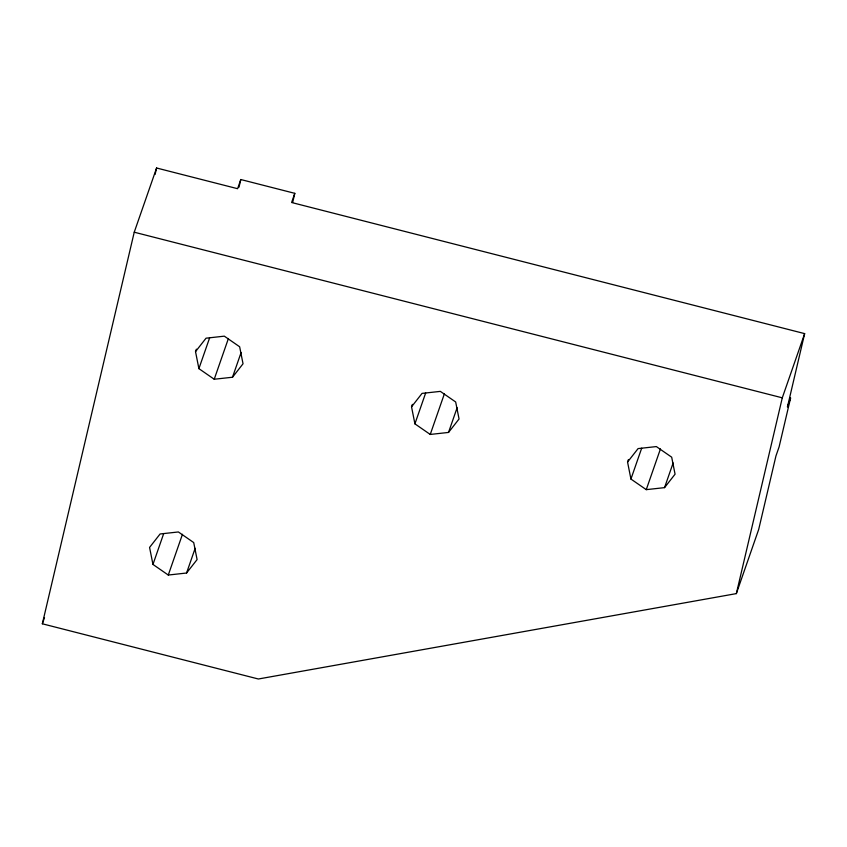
<?xml version="1.0" encoding="UTF-8"?>
<svg xmlns="http://www.w3.org/2000/svg" width="847" height="847" viewBox="0 0 847 847"><rect width="100%" height="100%" fill="white"/><g stroke="black" fill="none" stroke-linecap="round" stroke-linejoin="round"><path stroke-width="1.27" d="M294.798 193.338L291.612 202.507L804.65 333.623L787.424 407.036L790.611 397.868L779.124 446.814L775.937 455.993L758.7 529.407L736.35 593.609L258.367 678.998L42.35 623.794L134.239 232.205L156.6 168.002L237.605 188.701L240.802 179.532L294.798 193.338L292.713 202.242M155.086 174.44L156.6 168.002M239.002 187.166L240.802 179.532M736.35 593.609L782.289 397.825L804.65 333.623M42.35 623.794L44.499 617.622M195.519 351.632L206.043 338.186L224.328 336.164L239.648 346.772L243.036 363.776L232.502 377.233L214.227 379.244L198.897 368.636L195.519 351.632L196.377 349.165M198.897 368.636L209.654 337.773M214.227 379.244L228.415 338.493M152.958 564.43L149.57 547.427L160.104 533.97L178.389 531.958L193.709 542.567L197.097 559.571L186.562 573.017L168.278 575.039L152.958 564.43L163.704 533.568M232.502 377.233L241.109 352.532M168.278 575.039L182.465 534.288M186.562 573.017L195.159 548.327M411.536 406.835L422.06 393.389L440.345 391.378L455.665 401.976L459.053 418.979L448.518 432.436L430.244 434.447L414.914 423.849L411.536 406.835L412.394 404.368M414.914 423.849L425.67 392.976M430.244 434.447L444.431 393.707M448.518 432.436L457.126 407.735M627.553 462.038L638.087 448.592L656.361 446.581L671.682 457.179L675.07 474.182L664.535 487.639L646.261 489.651L630.93 479.053L627.553 462.038L628.41 459.572M630.93 479.053L641.687 448.179M646.261 489.651L660.448 448.91M664.535 487.639L673.143 462.949M134.239 232.205L782.289 397.825"/></g></svg>
